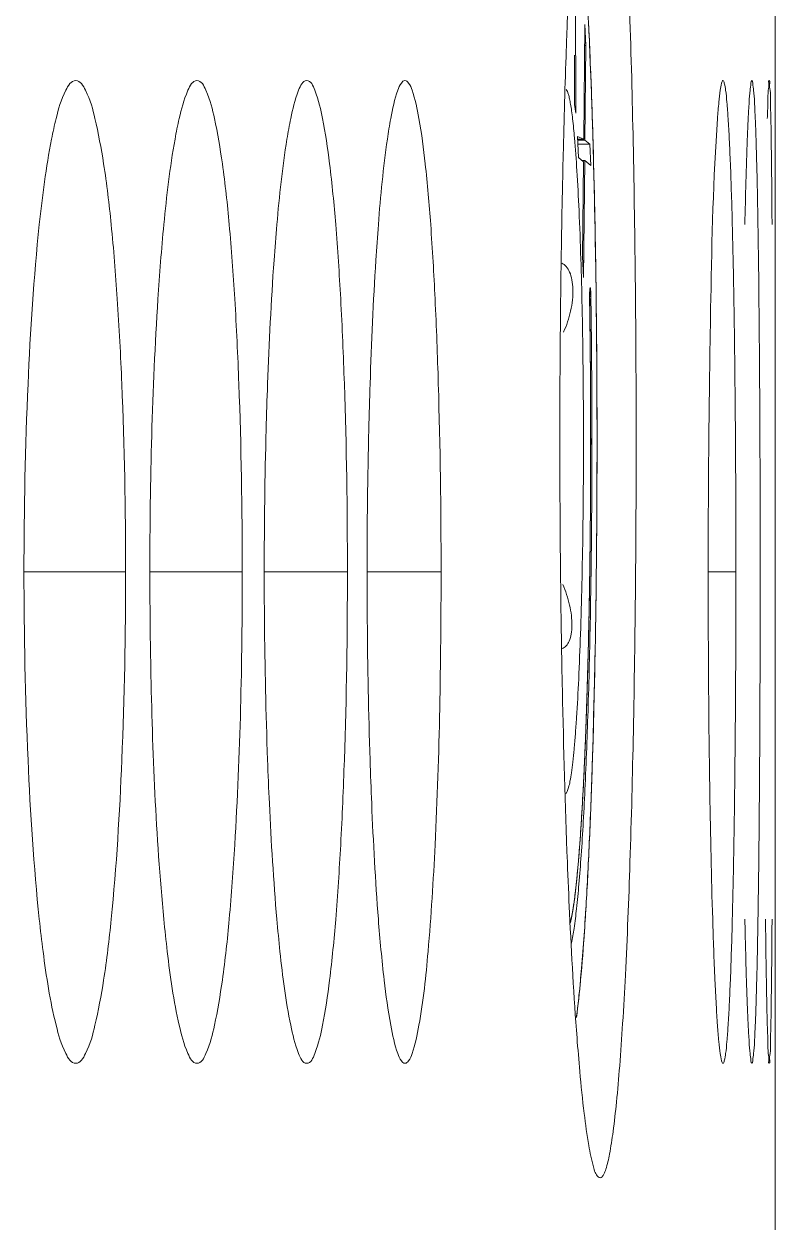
# Model space of a CAD drawing. Header units: millimetres. Extents: x 1177 to 4147, y 93 to 2194.
# Drawn here: x 2919.23 to 2923.81, y 1355.13 to 1362.44 of the extents above; entities that cross this region are included whole.
import ezdxf

# ---------------------------------------------------------------- set-up
doc = ezdxf.new("R2010")
doc.units = ezdxf.units.MM
doc.header["$LTSCALE"] = 0.1
doc.layers.get('0').update_dxf_attribs({"lineweight": 13})
doc.layers.add('标注', color=251, linetype='Continuous', lineweight=9)

msp = doc.modelspace()

# ---------------------------------------------------------------- linework, layer by layer
msp.add_line((2923.8102, 1348.8948), (2923.8102, 1914.8948))
at = {"layer": '标注'}
for p, q in [((2922.5954, 1361.8977), (2922.5921, 1363.0807)), ((2923.8102, 1362.0968), (2923.8102, 1362.592)), ((2922.6504, 1362.4397), (2922.6436, 1361.7388)), ((2922.6436, 1361.7388), (2922.6504, 1362.4397)), ((2922.6504, 1362.4397), (2922.6557, 1362.3104)), ((2922.6557, 1362.3104), (2922.6504, 1362.4397)), ((2922.6753, 1362.3856), (2922.6749, 1362.394)), ((2922.6557, 1362.3104), (2922.6491, 1362.3104)), ((2922.6557, 1362.3104), (2922.65, 1361.7324)), ((2922.65, 1361.7324), (2922.6557, 1362.3104)), ((2922.5866, 1362.2518), (2922.5873, 1361.9505)), ((2922.5873, 1361.9505), (2922.5866, 1362.2518)), ((2922.5954, 1361.8977), (2922.5873, 1361.9505)), ((2922.5873, 1361.9505), (2922.5954, 1361.8977)), ((2922.6436, 1361.7388), (2922.6059, 1361.7557)), ((2922.6059, 1361.7557), (2922.6436, 1361.7388)), ((2922.6059, 1361.7557), (2922.6112, 1361.6265)), ((2922.6112, 1361.6265), (2922.6059, 1361.7557)), ((2922.6436, 1361.7388), (2922.6059, 1361.7388)), ((2922.65, 1361.7324), (2922.6059, 1361.7324)), ((2922.6804, 1361.7074), (2922.65, 1361.7324)), ((2922.65, 1361.7324), (2922.6804, 1361.7074)), ((2922.6804, 1361.7074), (2922.6078, 1361.7074)), ((2922.6804, 1361.7074), (2922.6857, 1361.5782)), ((2922.6857, 1361.5782), (2922.6804, 1361.7074)), ((2922.6415, 1361.6014), (2922.6112, 1361.6265)), ((2922.6112, 1361.6265), (2922.6415, 1361.6014)), ((2922.6489, 1361.6096), (2922.6316, 1361.6096)), ((2922.6415, 1361.6014), (2922.6359, 1361.0234)), ((2922.6359, 1361.0234), (2922.6415, 1361.6014)), ((2922.6489, 1361.6096), (2922.6412, 1360.8942)), ((2922.6412, 1360.8942), (2922.6489, 1361.6096)), ((2922.6857, 1361.5782), (2922.6489, 1361.6096)), ((2922.6489, 1361.6096), (2922.6857, 1361.5782)), ((2922.6359, 1361.0234), (2922.6412, 1360.8942)), ((2922.6412, 1360.8942), (2922.6359, 1361.0234)), ((2922.6794, 1360.7283), (2922.6781, 1360.8062)), ((2922.6867, 1360.7783), (2922.6793, 1360.7783)), ((2922.6844, 1360.2424), (2922.6843, 1360.2578)), ((2922.6853, 1359.7507), (2922.6853, 1359.7576)), ((2922.682, 1359.2599), (2922.682, 1359.2671)), ((2919.2282, 1359.0968), (2919.8482, 1359.0968)), ((2919.9962, 1359.0968), (2920.56, 1359.0968)), ((2920.6939, 1359.0968), (2921.2015, 1359.0968)), ((2921.3214, 1359.0968), (2921.7727, 1359.0968)), ((2923.4023, 1359.0968), (2923.5716, 1359.0968)), ((2922.6737, 1358.747), (2922.6747, 1358.7959)), ((2922.6629, 1358.3359), (2922.6634, 1358.3506)), ((2922.6479, 1357.9361), (2922.6483, 1357.9454)), ((2922.6087, 1357.3045), (2922.6092, 1357.3108)), ((2922.5854, 1357.0894), (2922.5862, 1357.0955)), ((2922.6586, 1357.0829), (2922.6598, 1357.1032)), ((2922.5606, 1356.9521), (2922.5615, 1356.9556))]:
    msp.add_line(p, q, dxfattribs=at)
for centre, radius, start, end in [((2993.3689, 1359.9637), 70.871, 178.823666, 179.096127), ((2996.8741, 1359.9075), 74.3767, 179.095399, 179.350259), ((2997.9076, 1359.8928), 75.4102, 179.348014, 179.998463), ((2850.3124, 1359.8947), 72.4118, 359.828573, 0.292022), ((2850.2181, 1359.8947), 72.5063, 359.828561, 0.295651), ((2996.7756, 1359.8952), 74.2783, 180.000316, 180.170815), ((2852.5733, 1359.8839), 70.1509, 359.35778, 359.831865)]:
    msp.add_arc(centre, radius, start, end, dxfattribs=at)
for points, knots in [([(2922.7313, 1364.3871), (2922.7344, 1364.3901), (2922.7433, 1364.3953), (2922.7581, 1364.3854), (2922.7684, 1364.3663), (2922.786, 1364.3201), (2922.8042, 1364.2332), (2922.8252, 1364.0963), (2922.845, 1363.9167), (2922.8642, 1363.6965), (2922.882, 1363.4378), (2922.905, 1363.0231), (2922.9283, 1362.4291), (2922.9553, 1361.3427), (2922.963, 1360.4859), (2922.963, 1359.8948)], [0, 0, 0, 0, 0.002879, 0.005786, 0.01043, 0.017331, 0.038367, 0.069038, 0.109023, 0.157935, 0.215323, 0.280651, 0.432882, 0.608762, 1, 1, 1, 1]), ([(2922.5366, 1362.2843), (2922.5381, 1362.3268), (2922.5441, 1362.491), (2922.551, 1362.6552), (2922.5566, 1362.7767)], [0, 0, 0, 0, 0.259244, 1, 1, 1, 1]), ([(2922.6749, 1362.394), (2922.6733, 1362.4285), (2922.6671, 1362.559), (2922.6599, 1362.6895), (2922.6539, 1362.7854)], [0, 0, 0, 0, 0.26443, 1, 1, 1, 1]), ([(2922.6728, 1362.4448), (2922.6759, 1362.3784), (2922.6887, 1362.0912), (2922.6979, 1361.804), (2922.7036, 1361.5831)], [0, 0, 0, 0, 0.231337, 1, 1, 1, 1]), ([(2922.7233, 1360.2638), (2922.7213, 1360.6419), (2922.7122, 1361.3494), (2922.6904, 1362.0566), (2922.6753, 1362.3856)], [0, 0, 0, 0, 0.534517, 1, 1, 1, 1]), ([(2922.5129, 1361.4186), (2922.5144, 1361.4935), (2922.5208, 1361.7821), (2922.5291, 1362.0706), (2922.5366, 1362.2843)], [0, 0, 0, 0, 0.25941, 1, 1, 1, 1]), ([(2919.5438, 1362.0968), (2919.5155, 1362.0968), (2919.4588, 1362.0001), (2919.4393, 1361.9239), (2919.4244, 1361.865)], [0, 0, 0, 0, 0.318007, 1, 1, 1, 1]), ([(2919.8482, 1359.0968), (2919.8482, 1359.4794), (2919.8377, 1360.0356), (2919.8013, 1360.7422), (2919.7652, 1361.1918), (2919.7232, 1361.5568), (2919.6701, 1361.8386), (2919.6279, 1362.0004), (2919.572, 1362.0968), (2919.5438, 1362.0968)], [0, 0, 0, 0, 0.376972, 0.547726, 0.697526, 0.820263, 0.912583, 0.972235, 1, 1, 1, 1]), ([(2920.2837, 1362.0968), (2920.2567, 1362.0968), (2920.2063, 1361.9968), (2920.1886, 1361.9236), (2920.1751, 1361.865)], [0, 0, 0, 0, 0.310043, 1, 1, 1, 1]), ([(2920.56, 1359.0968), (2920.56, 1359.4794), (2920.5505, 1360.0355), (2920.5175, 1360.7421), (2920.4848, 1361.1919), (2920.4467, 1361.556), (2920.3987, 1361.8392), (2920.3602, 1361.9972), (2920.3106, 1362.0968), (2920.2837, 1362.0968)], [0, 0, 0, 0, 0.377854, 0.54897, 0.699037, 0.8219, 0.914152, 0.973419, 1, 1, 1, 1]), ([(2920.9533, 1362.0968), (2920.9275, 1362.0968), (2920.884, 1361.9933), (2920.8676, 1361.9234), (2920.8554, 1361.865)], [0, 0, 0, 0, 0.302109, 1, 1, 1, 1]), ([(2921.2015, 1359.0968), (2921.2015, 1359.4794), (2921.193, 1360.0355), (2921.1634, 1360.7419), (2921.1341, 1361.1919), (2921.0997, 1361.5553), (2921.0572, 1361.8399), (2921.0219, 1361.9939), (2920.9791, 1362.0968), (2920.9533, 1362.0968)], [0, 0, 0, 0, 0.378677, 0.550133, 0.700451, 0.823436, 0.915631, 0.974548, 1, 1, 1, 1]), ([(2921.5526, 1362.0968), (2921.5437, 1362.0968), (2921.5228, 1362.0757), (2921.4929, 1361.9991), (2921.4763, 1361.9232), (2921.4655, 1361.865)], [0, 0, 0, 0, 0.105409, 0.300624, 1, 1, 1, 1]), ([(2921.7727, 1359.0968), (2921.7727, 1359.4794), (2921.7652, 1360.0351), (2921.7388, 1360.7423), (2921.7134, 1361.1905), (2921.6816, 1361.5586), (2921.6471, 1361.8312), (2921.6116, 1361.999), (2921.5824, 1362.0757), (2921.5615, 1362.0968), (2921.5526, 1362.0968)], [0, 0, 0, 0, 0.37915, 0.550789, 0.701227, 0.824236, 0.916314, 0.974872, 0.991193, 1, 1, 1, 1]), ([(2923.4926, 1362.0968), (2923.4868, 1362.0968), (2923.482, 1362.0679), (2923.4736, 1362.0312), (2923.4665, 1361.9544), (2923.4617, 1361.8983), (2923.4593, 1361.865)], [0, 0, 0, 0, 0.073071, 0.264912, 0.575251, 1, 1, 1, 1]), ([(2923.5716, 1359.0968), (2923.5716, 1359.2918), (2923.5707, 1359.6743), (2923.5666, 1360.2299), (2923.56, 1360.7421), (2923.551, 1361.1902), (2923.5412, 1361.5157), (2923.5318, 1361.731), (2923.525, 1361.857), (2923.5176, 1361.9545), (2923.511, 1362.0312), (2923.503, 1362.0678), (2923.4983, 1362.0968), (2923.4926, 1362.0968)], [0, 0, 0, 0, 0.194707, 0.381992, 0.554822, 0.70617, 0.829681, 0.879812, 0.921699, 0.954973, 0.979277, 0.994293, 1, 1, 1, 1]), ([(2923.669, 1362.0968), (2923.6637, 1362.0968), (2923.6638, 1362.0664), (2923.6551, 1362.0318), (2923.652, 1361.954), (2923.6482, 1361.8983), (2923.6465, 1361.865)], [0, 0, 0, 0, 0.068751, 0.260424, 0.572346, 1, 1, 1, 1]), ([(2923.7061, 1361.2174), (2923.7041, 1361.3412), (2923.7009, 1361.5153), (2923.6947, 1361.7307), (2923.6905, 1361.8569), (2923.685, 1361.954), (2923.6824, 1362.0317), (2923.674, 1362.0663), (2923.6744, 1362.0968), (2923.669, 1362.0968)], [0, 0, 0, 0, 0.421292, 0.592245, 0.735033, 0.848385, 0.931046, 0.98182, 1, 1, 1, 1]), ([(2923.7749, 1362.0968), (2923.7698, 1362.0968), (2923.7755, 1362.0653), (2923.7657, 1362.0322), (2923.7671, 1361.9537), (2923.7641, 1361.8983), (2923.7632, 1361.865)], [0, 0, 0, 0, 0.06594, 0.257533, 0.570482, 1, 1, 1, 1]), ([(2923.792, 1361.2174), (2923.7912, 1361.3411), (2923.7899, 1361.5153), (2923.7869, 1361.7306), (2923.7856, 1361.857), (2923.7816, 1361.9537), (2923.7836, 1362.0322), (2923.774, 1362.0652), (2923.78, 1362.0968), (2923.7749, 1362.0968)], [0, 0, 0, 0, 0.421877, 0.593041, 0.735975, 0.849398, 0.932031, 0.98261, 1, 1, 1, 1]), ([(2922.5369, 1362.0412), (2922.5397, 1362.038), (2922.5447, 1362.028), (2922.5509, 1362.0092), (2922.5572, 1361.9829), (2922.5634, 1361.9494), (2922.5696, 1361.9086), (2922.5782, 1361.8403), (2922.5835, 1361.7854), (2922.5869, 1361.7465)], [0, 0, 0, 0, 0.04311, 0.109029, 0.19872, 0.312357, 0.449722, 0.610443, 1, 1, 1, 1]), ([(2919.4244, 1361.865), (2919.4139, 1361.8234), (2919.3676, 1361.6096), (2919.3402, 1361.3922), (2919.3217, 1361.2174)], [0, 0, 0, 0, 0.196376, 1, 1, 1, 1]), ([(2920.1751, 1361.865), (2920.1655, 1361.8234), (2920.1232, 1361.6092), (2920.0984, 1361.392), (2920.0815, 1361.2174)], [0, 0, 0, 0, 0.196008, 1, 1, 1, 1]), ([(2920.8554, 1361.865), (2920.8468, 1361.8233), (2920.8086, 1361.6088), (2920.7862, 1361.3919), (2920.771, 1361.2174)], [0, 0, 0, 0, 0.195671, 1, 1, 1, 1]), ([(2921.4655, 1361.865), (2921.4578, 1361.8233), (2921.4237, 1361.6085), (2921.4038, 1361.3918), (2921.3902, 1361.2174)], [0, 0, 0, 0, 0.195367, 1, 1, 1, 1]), ([(2923.4593, 1361.865), (2923.4331, 1361.4985), (2923.4126, 1360.5752), (2923.4023, 1359.6524), (2923.4023, 1359.0968)], [0, 0, 0, 0, 0.398077, 1, 1, 1, 1]), ([(2923.6465, 1361.865), (2923.6445, 1361.8231), (2923.6354, 1361.6073), (2923.63, 1361.3914), (2923.6263, 1361.2174)], [0, 0, 0, 0, 0.194256, 1, 1, 1, 1]), ([(2922.5869, 1361.7465), (2922.5927, 1361.6799), (2922.6032, 1361.5322), (2922.6208, 1361.188), (2922.6323, 1360.8001), (2922.6392, 1360.3788), (2922.6418, 1360.0382), (2922.6415, 1359.6939), (2922.6385, 1359.3548), (2922.6327, 1359.0298), (2922.6243, 1358.7274), (2922.6136, 1358.4554), (2922.6026, 1358.2512), (2922.5925, 1358.1083), (2922.5849, 1358.0182), (2922.577, 1357.9403), (2922.5689, 1357.8752), (2922.5606, 1357.8232), (2922.5523, 1357.7847), (2922.5448, 1357.761), (2922.5381, 1357.7493), (2922.5345, 1357.746), (2922.5327, 1357.7453)], [0, 0, 0, 0, 0.050015, 0.110727, 0.257731, 0.340208, 0.425853, 0.512437, 0.597706, 0.679439, 0.755512, 0.823948, 0.882972, 0.908467, 0.931064, 0.950616, 0.967007, 0.980143, 0.989967, 0.996489, 0.998573, 1, 1, 1, 1]), ([(2922.7036, 1361.5831), (2922.7064, 1361.4784), (2922.7164, 1361.0404), (2922.7217, 1360.6023), (2922.7234, 1360.2689)], [0, 0, 0, 0, 0.239011, 1, 1, 1, 1]), ([(2919.3217, 1361.2174), (2919.2875, 1360.8939), (2919.2433, 1360.187), (2919.2282, 1359.4793), (2919.2282, 1359.0968)], [0, 0, 0, 0, 0.45963, 1, 1, 1, 1]), ([(2920.0815, 1361.2174), (2920.0669, 1361.0662), (2920.0135, 1360.3605), (2919.9962, 1359.6524), (2919.9962, 1359.0968)], [0, 0, 0, 0, 0.214773, 1, 1, 1, 1]), ([(2920.771, 1361.2174), (2920.7647, 1361.1449), (2920.7395, 1360.8208), (2920.7236, 1360.4961), (2920.7144, 1360.2441)], [0, 0, 0, 0, 0.224097, 1, 1, 1, 1]), ([(2921.3902, 1361.2174), (2921.3846, 1361.1449), (2921.3621, 1360.8207), (2921.3479, 1360.496), (2921.3397, 1360.2441)], [0, 0, 0, 0, 0.224036, 1, 1, 1, 1]), ([(2923.7164, 1360.2441), (2923.7158, 1360.3328), (2923.7134, 1360.6573), (2923.71, 1360.9817), (2923.7061, 1361.2174)], [0, 0, 0, 0, 0.273485, 1, 1, 1, 1]), ([(2922.5087, 1360.9816), (2922.519, 1360.9771), (2922.5391, 1360.9615), (2922.56, 1360.9255), (2922.5733, 1360.8777), (2922.5786, 1360.8201), (2922.5756, 1360.7559), (2922.5608, 1360.667), (2922.539, 1360.6016), (2922.5196, 1360.5607)], [0, 0, 0, 0, 0.074584, 0.163573, 0.27268, 0.401853, 0.54645, 0.699252, 1, 1, 1, 1]), ([(2922.5682, 1356.8309), (2922.5747, 1356.8605), (2922.5862, 1356.9303), (2922.601, 1357.0502), (2922.6152, 1357.1992), (2922.6286, 1357.3758), (2922.6411, 1357.5782), (2922.6571, 1357.8934), (2922.6731, 1358.3344), (2922.6861, 1358.907), (2922.6932, 1359.52), (2922.6938, 1360.1484), (2922.6898, 1360.5695), (2922.6867, 1360.7783)], [0, 0, 0, 0, 0.023034, 0.053679, 0.091661, 0.136617, 0.188095, 0.245578, 0.376167, 0.523076, 0.680323, 0.841482, 1, 1, 1, 1]), ([(2922.6792, 1360.7363), (2922.6791, 1360.7477), (2922.679, 1360.7647), (2922.6794, 1360.7868), (2922.6798, 1360.8015), (2922.6804, 1360.8138), (2922.681, 1360.8224), (2922.6816, 1360.8275), (2922.682, 1360.83), (2922.6823, 1360.8314), (2922.6827, 1360.8323), (2922.683, 1360.8323)], [0, 0, 0, 0, 0.357222, 0.52946, 0.685028, 0.815832, 0.914723, 0.950603, 0.97676, 0.992992, 1, 1, 1, 1]), ([(2922.683, 1360.8323), (2922.6833, 1360.8323), (2922.6838, 1360.8305), (2922.6843, 1360.828), (2922.6848, 1360.8231), (2922.6853, 1360.8168), (2922.6858, 1360.8089), (2922.6863, 1360.7959), (2922.6866, 1360.7856), (2922.6867, 1360.7783)], [0, 0, 0, 0, 0.021155, 0.075416, 0.162781, 0.281524, 0.428673, 0.60079, 1, 1, 1, 1]), ([(2922.5606, 1356.952), (2922.5671, 1356.9771), (2922.5786, 1357.0381), (2922.5931, 1357.1449), (2922.6071, 1357.2811), (2922.6204, 1357.4454), (2922.6329, 1357.6361), (2922.6488, 1357.9366), (2922.6649, 1358.3606), (2922.6781, 1358.9142), (2922.6853, 1359.5098), (2922.6861, 1360.1219), (2922.6823, 1360.5326), (2922.6792, 1360.7363)], [0, 0, 0, 0, 0.020524, 0.049038, 0.0853, 0.128951, 0.179532, 0.236515, 0.367194, 0.515425, 0.674881, 0.838733, 1, 1, 1, 1]), ([(2922.6843, 1360.2578), (2922.6843, 1360.2669), (2922.6842, 1360.2805), (2922.6841, 1360.2964), (2922.684, 1360.3055), (2922.6839, 1360.3123), (2922.6839, 1360.3191), (2922.6839, 1360.3242), (2922.6838, 1360.3276), (2922.6838, 1360.329), (2922.6838, 1360.3301), (2922.6838, 1360.3314), (2922.6838, 1360.3337), (2922.6838, 1360.3369), (2922.6837, 1360.3421), (2922.6837, 1360.3485), (2922.6836, 1360.3589), (2922.6835, 1360.3718), (2922.6834, 1360.3847), (2922.6833, 1360.3951), (2922.6832, 1360.4015), (2922.6832, 1360.4067), (2922.6832, 1360.4099), (2922.6831, 1360.4122), (2922.6831, 1360.4135), (2922.6831, 1360.4145), (2922.6831, 1360.416), (2922.6831, 1360.4193), (2922.683, 1360.4244), (2922.683, 1360.4312), (2922.6829, 1360.4379), (2922.6828, 1360.4469), (2922.6827, 1360.4559), (2922.6826, 1360.4649), (2922.6826, 1360.4706), (2922.6825, 1360.4751), (2922.6825, 1360.4784), (2922.6825, 1360.4813), (2922.6825, 1360.4832), (2922.6824, 1360.4844), (2922.6824, 1360.4852), (2922.6824, 1360.4862), (2922.6824, 1360.4874), (2922.6824, 1360.4897), (2922.6823, 1360.4929), (2922.6823, 1360.4967), (2922.6822, 1360.5018), (2922.6822, 1360.5082), (2922.6821, 1360.5185), (2922.6819, 1360.5313), (2922.6817, 1360.5466), (2922.6816, 1360.562), (2922.6814, 1360.5773), (2922.6812, 1360.5925), (2922.681, 1360.6078), (2922.6808, 1360.623), (2922.6807, 1360.6357), (2922.6805, 1360.6459), (2922.6804, 1360.656), (2922.6801, 1360.6734), (2922.6798, 1360.6983), (2922.6795, 1360.7183), (2922.6794, 1360.7283)], [0, 0, 0, 0, 0.0625, 0.09375, 0.109375, 0.125, 0.140625, 0.15625, 0.160156, 0.164062, 0.166016, 0.167969, 0.171875, 0.179688, 0.1875, 0.203125, 0.21875, 0.25, 0.28125, 0.296875, 0.3125, 0.320312, 0.328125, 0.332031, 0.333984, 0.335938, 0.339844, 0.34375, 0.359375, 0.375, 0.390625, 0.40625, 0.4375, 0.453125, 0.46875, 0.476562, 0.484375, 0.492188, 0.496094, 0.498047, 0.5, 0.501953, 0.503906, 0.507812, 0.515625, 0.523438, 0.53125, 0.546875, 0.5625, 0.59375, 0.625, 0.65625, 0.6875, 0.71875, 0.75, 0.78125, 0.8125, 0.828125, 0.84375, 0.875, 0.9375, 1, 1, 1, 1]), ([(2920.7144, 1360.2441), (2920.711, 1360.1517), (2920.699, 1359.7694), (2920.6939, 1359.3869), (2920.6939, 1359.0968)], [0, 0, 0, 0, 0.241638, 1, 1, 1, 1]), ([(2921.3397, 1360.2441), (2921.3366, 1360.1517), (2921.3259, 1359.7694), (2921.3214, 1359.3869), (2921.3214, 1359.0968)], [0, 0, 0, 0, 0.241623, 1, 1, 1, 1]), ([(2922.6853, 1359.7576), (2922.6853, 1359.7668), (2922.6853, 1359.7805), (2922.6854, 1359.7966), (2922.6854, 1359.8057), (2922.6854, 1359.8126), (2922.6854, 1359.8194), (2922.6854, 1359.8246), (2922.6854, 1359.828), (2922.6854, 1359.8295), (2922.6854, 1359.8306), (2922.6854, 1359.8319), (2922.6854, 1359.8342), (2922.6854, 1359.8374), (2922.6854, 1359.8427), (2922.6854, 1359.8492), (2922.6854, 1359.8597), (2922.6854, 1359.8728), (2922.6854, 1359.8885), (2922.6855, 1359.9094), (2922.6854, 1359.9304), (2922.6854, 1359.9513), (2922.6854, 1359.9644), (2922.6854, 1359.9749), (2922.6854, 1359.9814), (2922.6854, 1359.9866), (2922.6854, 1359.9906), (2922.6854, 1359.9938), (2922.6854, 1359.9961), (2922.6854, 1359.9974), (2922.6854, 1359.9985), (2922.6854, 1359.9993), (2922.6854, 1360.0004), (2922.6854, 1360.0024), (2922.6854, 1360.0053), (2922.6853, 1360.0087), (2922.6853, 1360.0133), (2922.6853, 1360.019), (2922.6853, 1360.0282), (2922.6853, 1360.0373), (2922.6853, 1360.0465), (2922.6852, 1360.0533), (2922.6852, 1360.0602), (2922.6852, 1360.0654), (2922.6852, 1360.0688), (2922.6852, 1360.0702), (2922.6852, 1360.0713), (2922.6852, 1360.0726), (2922.6852, 1360.0749), (2922.6852, 1360.0782), (2922.6851, 1360.0834), (2922.6851, 1360.0899), (2922.6851, 1360.1004), (2922.685, 1360.1134), (2922.685, 1360.1291), (2922.6849, 1360.1408), (2922.6849, 1360.1487), (2922.6849, 1360.1526), (2922.6849, 1360.1565), (2922.6848, 1360.162), (2922.6848, 1360.1688), (2922.6847, 1360.1797), (2922.6847, 1360.1934), (2922.6846, 1360.2152), (2922.6845, 1360.2315), (2922.6844, 1360.2424)], [0, 0, 0, 0, 0.0625, 0.09375, 0.109375, 0.125, 0.140625, 0.15625, 0.160156, 0.164062, 0.166016, 0.167969, 0.171875, 0.179688, 0.1875, 0.203125, 0.21875, 0.25, 0.28125, 0.3125, 0.375, 0.40625, 0.4375, 0.453125, 0.46875, 0.476562, 0.484375, 0.492188, 0.496094, 0.498047, 0.5, 0.501953, 0.503906, 0.507812, 0.515625, 0.523438, 0.53125, 0.546875, 0.5625, 0.59375, 0.609375, 0.625, 0.640625, 0.65625, 0.660156, 0.664062, 0.666016, 0.667969, 0.671875, 0.679688, 0.6875, 0.703125, 0.71875, 0.75, 0.78125, 0.8125, 0.820312, 0.828125, 0.835938, 0.84375, 0.859375, 0.875, 0.90625, 0.9375, 1, 1, 1, 1]), ([(2923.7198, 1359.0968), (2923.7198, 1359.1948), (2923.7195, 1359.5772), (2923.7182, 1359.9596), (2923.7164, 1360.2441)], [0, 0, 0, 0, 0.256135, 1, 1, 1, 1]), ([(2922.963, 1359.8948), (2922.963, 1359.3037), (2922.9553, 1358.4469), (2922.9283, 1357.3605), (2922.905, 1356.7665), (2922.882, 1356.3518), (2922.8642, 1356.0931), (2922.845, 1355.8729), (2922.8252, 1355.6933), (2922.8042, 1355.5564), (2922.786, 1355.4695), (2922.7684, 1355.4233), (2922.7581, 1355.4042), (2922.7433, 1355.3943), (2922.7344, 1355.3995), (2922.7313, 1355.4026)], [0, 0, 0, 0, 0.391238, 0.567118, 0.719349, 0.784677, 0.842065, 0.890978, 0.930962, 0.961633, 0.982669, 0.98957, 0.994214, 0.997121, 1, 1, 1, 1]), ([(2922.682, 1359.2671), (2922.6821, 1359.2761), (2922.6823, 1359.2896), (2922.6824, 1359.3053), (2922.6825, 1359.3143), (2922.6826, 1359.321), (2922.6827, 1359.3278), (2922.6827, 1359.3328), (2922.6828, 1359.3362), (2922.6828, 1359.3376), (2922.6828, 1359.3387), (2922.6828, 1359.34), (2922.6828, 1359.3422), (2922.6828, 1359.3454), (2922.6829, 1359.3506), (2922.6829, 1359.3571), (2922.683, 1359.3674), (2922.6832, 1359.3803), (2922.6833, 1359.3957), (2922.6835, 1359.4164), (2922.6837, 1359.4423), (2922.6839, 1359.4734), (2922.6841, 1359.4992), (2922.6842, 1359.52), (2922.6843, 1359.5356), (2922.6844, 1359.5486), (2922.6845, 1359.559), (2922.6845, 1359.5668), (2922.6846, 1359.5746), (2922.6846, 1359.5805), (2922.6846, 1359.5844), (2922.6846, 1359.586), (2922.6846, 1359.5873), (2922.6847, 1359.5885), (2922.6847, 1359.5905), (2922.6847, 1359.5933), (2922.6847, 1359.5979), (2922.6847, 1359.6036), (2922.6848, 1359.6127), (2922.6848, 1359.6241), (2922.6849, 1359.6355), (2922.6849, 1359.6435), (2922.6849, 1359.6481), (2922.6849, 1359.6515), (2922.685, 1359.6549), (2922.685, 1359.6575), (2922.685, 1359.6592), (2922.685, 1359.6599), (2922.685, 1359.6605), (2922.685, 1359.6612), (2922.685, 1359.6624), (2922.685, 1359.6642), (2922.685, 1359.667), (2922.685, 1359.6705), (2922.685, 1359.6761), (2922.6851, 1359.6832), (2922.6851, 1359.6916), (2922.6851, 1359.7029), (2922.6852, 1359.7226), (2922.6852, 1359.7394), (2922.6853, 1359.7507)], [0, 0, 0, 0, 0.0625, 0.09375, 0.109375, 0.125, 0.140625, 0.15625, 0.160156, 0.164062, 0.166016, 0.167969, 0.171875, 0.179688, 0.1875, 0.203125, 0.21875, 0.25, 0.28125, 0.3125, 0.375, 0.4375, 0.5, 0.53125, 0.5625, 0.59375, 0.609375, 0.625, 0.640625, 0.65625, 0.660156, 0.664062, 0.666016, 0.667969, 0.671875, 0.679688, 0.6875, 0.703125, 0.71875, 0.75, 0.78125, 0.796875, 0.804688, 0.8125, 0.820312, 0.828125, 0.830078, 0.832031, 0.833008, 0.833984, 0.835938, 0.839844, 0.84375, 0.851562, 0.859375, 0.875, 0.890625, 0.90625, 0.9375, 1, 1, 1, 1]), ([(2922.5129, 1358.371), (2922.5107, 1358.477), (2922.5028, 1358.9112), (2922.4987, 1359.3455), (2922.4977, 1359.6738)], [0, 0, 0, 0, 0.244177, 1, 1, 1, 1]), ([(2922.724, 1359.6778), (2922.723, 1359.3261), (2922.7178, 1358.8098), (2922.7026, 1358.1412), (2922.6881, 1357.6871), (2922.6704, 1357.2784), (2922.6501, 1356.9231), (2922.6274, 1356.6281), (2922.6089, 1356.4524), (2922.5985, 1356.3758)], [0, 0, 0, 0, 0.319166, 0.468506, 0.606881, 0.731468, 0.839796, 0.9298, 1, 1, 1, 1]), ([(2922.6747, 1358.7959), (2922.6749, 1358.8045), (2922.6751, 1358.8173), (2922.6754, 1358.8323), (2922.6756, 1358.8409), (2922.6757, 1358.8473), (2922.6758, 1358.8537), (2922.6759, 1358.8586), (2922.676, 1358.8618), (2922.676, 1358.8631), (2922.676, 1358.8642), (2922.6761, 1358.8654), (2922.6761, 1358.8675), (2922.6761, 1358.8706), (2922.6762, 1358.8756), (2922.6763, 1358.8817), (2922.6765, 1358.8916), (2922.6767, 1358.904), (2922.677, 1358.9188), (2922.6773, 1358.9336), (2922.6775, 1358.9485), (2922.6778, 1358.9635), (2922.678, 1358.9784), (2922.6782, 1358.9909), (2922.6784, 1359.0009), (2922.6785, 1359.0071), (2922.6786, 1359.0121), (2922.6787, 1359.0158), (2922.6787, 1359.019), (2922.6787, 1359.0211), (2922.6788, 1359.0224), (2922.6788, 1359.0234), (2922.6788, 1359.0241), (2922.6788, 1359.0253), (2922.6788, 1359.0272), (2922.6789, 1359.0299), (2922.6789, 1359.0332), (2922.679, 1359.0376), (2922.6791, 1359.0431), (2922.6792, 1359.0519), (2922.6793, 1359.0607), (2922.6795, 1359.0695), (2922.6796, 1359.0761), (2922.6797, 1359.0827), (2922.6797, 1359.0877), (2922.6798, 1359.091), (2922.6798, 1359.0924), (2922.6798, 1359.0934), (2922.6798, 1359.0947), (2922.6799, 1359.0969), (2922.6799, 1359.1), (2922.68, 1359.1051), (2922.6801, 1359.1114), (2922.6802, 1359.1216), (2922.6804, 1359.1342), (2922.6806, 1359.1494), (2922.6807, 1359.1608), (2922.6808, 1359.1684), (2922.6809, 1359.1716), (2922.6809, 1359.1741), (2922.681, 1359.1767), (2922.681, 1359.1814), (2922.6811, 1359.1881), (2922.6812, 1359.1987), (2922.6814, 1359.212), (2922.6816, 1359.2333), (2922.6818, 1359.2493), (2922.682, 1359.2599)], [0, 0, 0, 0, 0.0625, 0.09375, 0.109375, 0.125, 0.140625, 0.15625, 0.160156, 0.164062, 0.166016, 0.167969, 0.171875, 0.179688, 0.1875, 0.203125, 0.21875, 0.25, 0.28125, 0.3125, 0.34375, 0.375, 0.40625, 0.4375, 0.453125, 0.46875, 0.476562, 0.484375, 0.492188, 0.496094, 0.498047, 0.5, 0.501953, 0.503906, 0.507812, 0.515625, 0.523438, 0.53125, 0.546875, 0.5625, 0.59375, 0.609375, 0.625, 0.640625, 0.65625, 0.660156, 0.664062, 0.666016, 0.667969, 0.671875, 0.679688, 0.6875, 0.703125, 0.71875, 0.75, 0.78125, 0.8125, 0.820312, 0.828125, 0.832031, 0.835938, 0.84375, 0.859375, 0.875, 0.90625, 0.9375, 1, 1, 1, 1]), ([(2919.2282, 1359.0968), (2919.2282, 1358.7143), (2919.2433, 1358.0066), (2919.2875, 1357.2997), (2919.3217, 1356.9762)], [0, 0, 0, 0, 0.54037, 1, 1, 1, 1]), ([(2919.7603, 1356.9762), (2919.7929, 1357.2998), (2919.8344, 1358.0067), (2919.8482, 1358.7144), (2919.8482, 1359.0968)], [0, 0, 0, 0, 0.45957, 1, 1, 1, 1]), ([(2919.9962, 1359.0968), (2919.9962, 1358.9019), (2920.0039, 1358.1944), (2920.0323, 1357.4865), (2920.0815, 1356.9762)], [0, 0, 0, 0, 0.275462, 1, 1, 1, 1]), ([(2920.4803, 1356.9762), (2920.4941, 1357.1275), (2920.5444, 1357.8333), (2920.56, 1358.5412), (2920.56, 1359.0968)], [0, 0, 0, 0, 0.214725, 1, 1, 1, 1]), ([(2920.6939, 1359.0968), (2920.6939, 1358.9989), (2920.6957, 1358.6164), (2920.704, 1358.2339), (2920.7144, 1357.9495)], [0, 0, 0, 0, 0.256091, 1, 1, 1, 1]), ([(2920.9533, 1356.0968), (2920.9791, 1356.0968), (2921.0219, 1356.1997), (2921.0572, 1356.3537), (2921.0997, 1356.6383), (2921.1341, 1357.0017), (2921.1634, 1357.4517), (2921.193, 1358.1581), (2921.2015, 1358.7142), (2921.2015, 1359.0968)], [0, 0, 0, 0, 0.025452, 0.084369, 0.176564, 0.299549, 0.449867, 0.621323, 1, 1, 1, 1]), ([(2921.3214, 1359.0968), (2921.3214, 1358.9989), (2921.3229, 1358.6164), (2921.3304, 1358.2339), (2921.3397, 1357.9495)], [0, 0, 0, 0, 0.2561, 1, 1, 1, 1]), ([(2921.638, 1356.3286), (2921.6645, 1356.4774), (2921.7032, 1356.8448), (2921.7596, 1357.7674), (2921.7727, 1358.5411), (2921.7727, 1359.0968)], [0, 0, 0, 0, 0.163574, 0.39891, 1, 1, 1, 1]), ([(2922.6598, 1357.1032), (2922.668, 1357.2445), (2922.6825, 1357.5463), (2922.7058, 1358.2111), (2922.7157, 1358.7347), (2922.7198, 1359.0976)], [0, 0, 0, 0, 0.212733, 0.454313, 1, 1, 1, 1]), ([(2923.4023, 1359.0968), (2923.4023, 1358.9019), (2923.4048, 1358.195), (2923.4141, 1357.488), (2923.4299, 1356.9762)], [0, 0, 0, 0, 0.275693, 1, 1, 1, 1]), ([(2923.4926, 1356.0968), (2923.4983, 1356.0968), (2923.503, 1356.1258), (2923.511, 1356.1624), (2923.5176, 1356.2391), (2923.525, 1356.3366), (2923.5318, 1356.4626), (2923.5412, 1356.6779), (2923.551, 1357.0034), (2923.56, 1357.4515), (2923.5666, 1357.9637), (2923.5707, 1358.5193), (2923.5716, 1358.9018), (2923.5716, 1359.0968)], [0, 0, 0, 0, 0.005707, 0.020723, 0.045027, 0.078301, 0.120188, 0.170319, 0.29383, 0.445178, 0.618008, 0.805293, 1, 1, 1, 1]), ([(2923.7164, 1357.9495), (2923.7169, 1358.0419), (2923.719, 1358.4243), (2923.7198, 1358.8068), (2923.7198, 1359.0968)], [0, 0, 0, 0, 0.241564, 1, 1, 1, 1]), ([(2922.515, 1359.02), (2922.5239, 1359), (2922.5398, 1358.9587), (2922.5576, 1358.8952), (2922.5687, 1358.8319), (2922.5725, 1358.7723), (2922.5686, 1358.7197), (2922.5573, 1358.6768), (2922.5386, 1358.6449), (2922.5202, 1358.6321), (2922.5109, 1358.6288)], [0, 0, 0, 0, 0.156301, 0.315387, 0.470606, 0.614766, 0.741168, 0.84585, 0.929658, 1, 1, 1, 1]), ([(2922.6634, 1358.3506), (2922.6636, 1358.3585), (2922.6641, 1358.3743), (2922.6647, 1358.3942), (2922.6651, 1358.4099), (2922.6656, 1358.4259), (2922.6662, 1358.446), (2922.6667, 1358.4661), (2922.6672, 1358.4821), (2922.6676, 1358.4984), (2922.6681, 1358.5147), (2922.6685, 1358.531), (2922.6688, 1358.5431), (2922.6691, 1358.5555), (2922.6696, 1358.5719), (2922.67, 1358.5884), (2922.6704, 1358.6048), (2922.6708, 1358.6214), (2922.6712, 1358.6381), (2922.6716, 1358.6548), (2922.6718, 1358.6641), (2922.672, 1358.6704), (2922.672, 1358.673), (2922.6721, 1358.675), (2922.6721, 1358.6772), (2922.6722, 1358.6812), (2922.6723, 1358.6867), (2922.6725, 1358.6957), (2922.6728, 1358.7068), (2922.6732, 1358.7247), (2922.6735, 1358.7381), (2922.6737, 1358.747)], [0, 0, 0, 0, 0.0625, 0.125, 0.15625, 0.1875, 0.25, 0.3125, 0.34375, 0.375, 0.4375, 0.46875, 0.5, 0.53125, 0.5625, 0.625, 0.65625, 0.6875, 0.75, 0.78125, 0.8125, 0.820312, 0.828125, 0.832031, 0.835938, 0.84375, 0.859375, 0.875, 0.90625, 0.9375, 1, 1, 1, 1]), ([(2922.5566, 1357.0128), (2922.5518, 1357.1169), (2922.5326, 1357.5695), (2922.52, 1358.0223), (2922.5129, 1358.371)], [0, 0, 0, 0, 0.229996, 1, 1, 1, 1]), ([(2922.6483, 1357.9454), (2922.6486, 1357.9524), (2922.649, 1357.963), (2922.6496, 1357.9753), (2922.6499, 1357.9823), (2922.6501, 1357.9876), (2922.6503, 1357.9929), (2922.6505, 1357.9968), (2922.6506, 1357.9995), (2922.6507, 1358.0006), (2922.6507, 1358.0014), (2922.6507, 1358.0024), (2922.6508, 1358.0042), (2922.6509, 1358.0068), (2922.6511, 1358.0109), (2922.6513, 1358.016), (2922.6516, 1358.0243), (2922.6522, 1358.0386), (2922.6528, 1358.053), (2922.6533, 1358.0653), (2922.6536, 1358.0737), (2922.654, 1358.0842), (2922.6545, 1358.0968), (2922.6549, 1358.1072), (2922.6552, 1358.1156), (2922.6555, 1358.1219), (2922.6557, 1358.1272), (2922.6558, 1358.1309), (2922.6559, 1358.1329), (2922.656, 1358.1346), (2922.656, 1358.1359), (2922.6561, 1358.1378), (2922.6562, 1358.1411), (2922.6564, 1358.1458), (2922.6566, 1358.1514), (2922.6569, 1358.1588), (2922.6571, 1358.1663), (2922.6574, 1358.1738), (2922.6576, 1358.1794), (2922.6578, 1358.185), (2922.658, 1358.1893), (2922.6581, 1358.1921), (2922.6581, 1358.1932), (2922.6581, 1358.1941), (2922.6582, 1358.1952), (2922.6583, 1358.1971), (2922.6583, 1358.1998), (2922.6585, 1358.2042), (2922.6587, 1358.2096), (2922.659, 1358.2184), (2922.6595, 1358.2336), (2922.66, 1358.2488), (2922.6604, 1358.2608), (2922.6606, 1358.2652), (2922.6607, 1358.2697), (2922.6609, 1358.2753), (2922.6614, 1358.2888), (2922.662, 1358.309), (2922.6626, 1358.327), (2922.6629, 1358.3359)], [0, 0, 0, 0, 0.0625, 0.09375, 0.109375, 0.125, 0.140625, 0.15625, 0.160156, 0.164062, 0.166016, 0.167969, 0.171875, 0.179688, 0.1875, 0.203125, 0.21875, 0.25, 0.3125, 0.328125, 0.34375, 0.375, 0.40625, 0.4375, 0.453125, 0.46875, 0.484375, 0.492188, 0.496094, 0.5, 0.503906, 0.507812, 0.515625, 0.53125, 0.546875, 0.5625, 0.59375, 0.609375, 0.625, 0.640625, 0.65625, 0.660156, 0.664062, 0.666016, 0.667969, 0.671875, 0.679688, 0.6875, 0.703125, 0.71875, 0.75, 0.8125, 0.828125, 0.835938, 0.84375, 0.859375, 0.875, 0.9375, 1, 1, 1, 1]), ([(2920.7144, 1357.9495), (2920.7176, 1357.8608), (2920.7311, 1357.5361), (2920.7505, 1357.2115), (2920.771, 1356.9762)], [0, 0, 0, 0, 0.273252, 1, 1, 1, 1]), ([(2921.3397, 1357.9495), (2921.3425, 1357.8608), (2921.3546, 1357.5361), (2921.3719, 1357.2116), (2921.3902, 1356.9762)], [0, 0, 0, 0, 0.273301, 1, 1, 1, 1]), ([(2922.6299, 1357.5928), (2922.6302, 1357.5987), (2922.6308, 1357.6077), (2922.6314, 1357.6181), (2922.6317, 1357.6241), (2922.632, 1357.6285), (2922.6323, 1357.633), (2922.6325, 1357.6364), (2922.6326, 1357.6386), (2922.6327, 1357.6395), (2922.6327, 1357.6403), (2922.6328, 1357.6411), (2922.6329, 1357.6427), (2922.633, 1357.6448), (2922.6332, 1357.6484), (2922.6334, 1357.6527), (2922.6338, 1357.6598), (2922.6345, 1357.672), (2922.6352, 1357.6844), (2922.6358, 1357.6948), (2922.6362, 1357.702), (2922.6369, 1357.7147), (2922.6377, 1357.7292), (2922.6384, 1357.7418), (2922.6388, 1357.7491), (2922.6391, 1357.7544), (2922.6394, 1357.7601), (2922.6397, 1357.7675), (2922.6402, 1357.7768), (2922.6408, 1357.788), (2922.6413, 1357.7973), (2922.6416, 1357.8047), (2922.6419, 1357.8093), (2922.642, 1357.8126), (2922.6421, 1357.8144), (2922.6422, 1357.8161), (2922.6423, 1357.8182), (2922.6425, 1357.8215), (2922.6427, 1357.8257), (2922.643, 1357.8324), (2922.6434, 1357.8407), (2922.6438, 1357.8491), (2922.6441, 1357.8549), (2922.6443, 1357.8582), (2922.6444, 1357.8607), (2922.6445, 1357.8632), (2922.6446, 1357.8651), (2922.6447, 1357.8664), (2922.6447, 1357.867), (2922.6447, 1357.8677), (2922.6448, 1357.8688), (2922.6448, 1357.8701), (2922.6449, 1357.8723), (2922.6451, 1357.8749), (2922.6453, 1357.8792), (2922.6455, 1357.8846), (2922.6458, 1357.891), (2922.6462, 1357.8996), (2922.6469, 1357.9147), (2922.6475, 1357.9275), (2922.6479, 1357.9361)], [0, 0, 0, 0, 0.0625, 0.09375, 0.109375, 0.125, 0.140625, 0.15625, 0.160156, 0.164062, 0.166016, 0.167969, 0.171875, 0.179688, 0.1875, 0.203125, 0.21875, 0.25, 0.3125, 0.328125, 0.34375, 0.375, 0.4375, 0.46875, 0.484375, 0.5, 0.515625, 0.53125, 0.5625, 0.59375, 0.625, 0.640625, 0.65625, 0.664062, 0.667969, 0.671875, 0.679688, 0.6875, 0.703125, 0.71875, 0.75, 0.78125, 0.796875, 0.804688, 0.8125, 0.820312, 0.828125, 0.830078, 0.832031, 0.833984, 0.835938, 0.839844, 0.84375, 0.851562, 0.859375, 0.875, 0.890625, 0.90625, 0.9375, 1, 1, 1, 1]), ([(2923.7061, 1356.9762), (2923.7073, 1357.0488), (2923.712, 1357.3732), (2923.7148, 1357.6977), (2923.7164, 1357.9495)], [0, 0, 0, 0, 0.223807, 1, 1, 1, 1]), ([(2922.6092, 1357.3108), (2922.6096, 1357.3155), (2922.6102, 1357.3226), (2922.6109, 1357.331), (2922.6113, 1357.3357), (2922.6116, 1357.3393), (2922.6119, 1357.3428), (2922.6122, 1357.3455), (2922.6123, 1357.3473), (2922.6124, 1357.3482), (2922.6125, 1357.3491), (2922.6126, 1357.3506), (2922.6127, 1357.3523), (2922.613, 1357.3551), (2922.6132, 1357.3587), (2922.6137, 1357.3643), (2922.6145, 1357.3742), (2922.6153, 1357.3842), (2922.616, 1357.3926), (2922.6163, 1357.397), (2922.6166, 1357.4014), (2922.6173, 1357.4103), (2922.6181, 1357.4206), (2922.6189, 1357.431), (2922.6193, 1357.4369), (2922.6197, 1357.4413), (2922.62, 1357.4459), (2922.6204, 1357.4521), (2922.621, 1357.4597), (2922.6216, 1357.469), (2922.6222, 1357.4766), (2922.6226, 1357.4828), (2922.6229, 1357.4866), (2922.6231, 1357.4893), (2922.6232, 1357.4908), (2922.6233, 1357.4922), (2922.6234, 1357.494), (2922.6237, 1357.4981), (2922.6241, 1357.5044), (2922.6247, 1357.5127), (2922.6251, 1357.5197), (2922.6255, 1357.5253), (2922.6257, 1357.5288), (2922.6259, 1357.5315), (2922.6261, 1357.5333), (2922.6261, 1357.5345), (2922.6262, 1357.5352), (2922.6262, 1357.5362), (2922.6263, 1357.5373), (2922.6264, 1357.5391), (2922.6266, 1357.5413), (2922.6268, 1357.545), (2922.6271, 1357.5495), (2922.6274, 1357.5549), (2922.6279, 1357.5621), (2922.6287, 1357.5747), (2922.6294, 1357.5856), (2922.6299, 1357.5928)], [0, 0, 0, 0, 0.0625, 0.09375, 0.109375, 0.125, 0.140625, 0.15625, 0.160156, 0.164062, 0.167969, 0.171875, 0.179688, 0.1875, 0.203125, 0.21875, 0.25, 0.3125, 0.328125, 0.34375, 0.359375, 0.375, 0.4375, 0.46875, 0.484375, 0.5, 0.515625, 0.53125, 0.5625, 0.59375, 0.625, 0.640625, 0.65625, 0.664062, 0.667969, 0.671875, 0.679688, 0.6875, 0.71875, 0.75, 0.78125, 0.796875, 0.8125, 0.820312, 0.828125, 0.832031, 0.833984, 0.835938, 0.839844, 0.84375, 0.851562, 0.859375, 0.875, 0.890625, 0.90625, 0.9375, 1, 1, 1, 1]), ([(2922.5862, 1357.0955), (2922.5866, 1357.0989), (2922.5873, 1357.104), (2922.5882, 1357.1108), (2922.5887, 1357.1151), (2922.5892, 1357.1185), (2922.5894, 1357.1206), (2922.5896, 1357.1221), (2922.5897, 1357.1229), (2922.5899, 1357.124), (2922.59, 1357.1253), (2922.5903, 1357.1274), (2922.5906, 1357.1299), (2922.5911, 1357.1341), (2922.5917, 1357.1393), (2922.5924, 1357.1455), (2922.5931, 1357.1506), (2922.5935, 1357.1542), (2922.5938, 1357.1563), (2922.594, 1357.1586), (2922.5943, 1357.1613), (2922.5948, 1357.1657), (2922.5954, 1357.1712), (2922.5961, 1357.1778), (2922.5968, 1357.1833), (2922.5972, 1357.1872), (2922.5974, 1357.1894), (2922.5976, 1357.1911), (2922.5978, 1357.1926), (2922.598, 1357.1946), (2922.5984, 1357.1982), (2922.5989, 1357.2033), (2922.5995, 1357.2094), (2922.6001, 1357.2145), (2922.6005, 1357.2185), (2922.6007, 1357.2211), (2922.6009, 1357.2228), (2922.601, 1357.2239), (2922.6012, 1357.2252), (2922.6013, 1357.2267), (2922.6015, 1357.2291), (2922.6018, 1357.2322), (2922.6023, 1357.2371), (2922.6029, 1357.2432), (2922.6036, 1357.2505), (2922.6042, 1357.2567), (2922.6047, 1357.2609), (2922.6049, 1357.2634), (2922.6051, 1357.2661), (2922.6054, 1357.2693), (2922.6061, 1357.2771), (2922.6072, 1357.2889), (2922.6082, 1357.2993), (2922.6087, 1357.3045)], [0, 0, 0, 0, 0.0625, 0.09375, 0.125, 0.140625, 0.15625, 0.164062, 0.167969, 0.171875, 0.179688, 0.1875, 0.203125, 0.21875, 0.25, 0.28125, 0.3125, 0.328125, 0.335938, 0.34375, 0.359375, 0.375, 0.40625, 0.4375, 0.46875, 0.484375, 0.492188, 0.5, 0.507812, 0.515625, 0.53125, 0.5625, 0.59375, 0.625, 0.640625, 0.65625, 0.664062, 0.667969, 0.671875, 0.679688, 0.6875, 0.703125, 0.71875, 0.75, 0.78125, 0.8125, 0.828125, 0.835938, 0.84375, 0.859375, 0.875, 0.9375, 1, 1, 1, 1]), ([(2922.5615, 1356.9556), (2922.562, 1356.9575), (2922.5627, 1356.9605), (2922.5636, 1356.9644), (2922.5642, 1356.9668), (2922.5646, 1356.9687), (2922.5649, 1356.97), (2922.5651, 1356.9708), (2922.5652, 1356.9713), (2922.5654, 1356.972), (2922.5655, 1356.9727), (2922.5659, 1356.9746), (2922.5665, 1356.9774), (2922.5673, 1356.9811), (2922.5681, 1356.9849), (2922.5689, 1356.9886), (2922.5697, 1356.9923), (2922.5703, 1356.9959), (2922.571, 1356.9995), (2922.5716, 1357.0025), (2922.572, 1357.0049), (2922.5724, 1357.0068), (2922.5727, 1357.0083), (2922.5729, 1357.0093), (2922.573, 1357.0099), (2922.5731, 1357.0103), (2922.5732, 1357.0109), (2922.5733, 1357.0117), (2922.5735, 1357.013), (2922.5738, 1357.0149), (2922.5742, 1357.0172), (2922.5747, 1357.0202), (2922.5754, 1357.024), (2922.576, 1357.0277), (2922.5766, 1357.0307), (2922.5769, 1357.0326), (2922.5771, 1357.0341), (2922.5774, 1357.0357), (2922.5778, 1357.0386), (2922.5785, 1357.0428), (2922.5793, 1357.0477), (2922.58, 1357.0527), (2922.5807, 1357.0568), (2922.5811, 1357.0597), (2922.5814, 1357.0613), (2922.5816, 1357.0631), (2922.5819, 1357.0653), (2922.5827, 1357.0707), (2922.5838, 1357.0787), (2922.5849, 1357.0858), (2922.5854, 1357.0894)], [0, 0, 0, 0, 0.0625, 0.09375, 0.125, 0.140625, 0.15625, 0.164062, 0.167969, 0.171875, 0.179688, 0.1875, 0.21875, 0.25, 0.28125, 0.3125, 0.34375, 0.375, 0.40625, 0.4375, 0.453125, 0.46875, 0.484375, 0.492188, 0.496094, 0.5, 0.503906, 0.507812, 0.515625, 0.53125, 0.546875, 0.5625, 0.59375, 0.625, 0.640625, 0.65625, 0.664062, 0.671875, 0.6875, 0.71875, 0.75, 0.78125, 0.8125, 0.828125, 0.835938, 0.84375, 0.859375, 0.875, 0.9375, 1, 1, 1, 1]), ([(2922.5979, 1356.3791), (2922.6041, 1356.4238), (2922.6158, 1356.523), (2922.638, 1356.7574), (2922.6507, 1356.9474), (2922.6586, 1357.0829)], [0, 0, 0, 0, 0.191868, 0.42379, 1, 1, 1, 1]), ([(2919.3217, 1356.9762), (2919.3287, 1356.9105), (2919.3543, 1356.6934), (2919.387, 1356.4765), (2919.4244, 1356.3286)], [0, 0, 0, 0, 0.302272, 1, 1, 1, 1]), ([(2919.5438, 1356.0968), (2919.572, 1356.0968), (2919.6279, 1356.1933), (2919.6701, 1356.3552), (2919.7234, 1356.6374), (2919.7478, 1356.8521), (2919.7603, 1356.9762)], [0, 0, 0, 0, 0.091782, 0.288997, 0.594221, 1, 1, 1, 1]), ([(2920.0815, 1356.9762), (2920.0878, 1356.9105), (2920.1111, 1356.6936), (2920.1409, 1356.4768), (2920.1751, 1356.3286)], [0, 0, 0, 0, 0.302575, 1, 1, 1, 1]), ([(2920.2837, 1356.0968), (2920.3107, 1356.0968), (2920.3603, 1356.1965), (2920.3987, 1356.3546), (2920.4468, 1356.6382), (2920.469, 1356.8522), (2920.4803, 1356.9762)], [0, 0, 0, 0, 0.088308, 0.285236, 0.591765, 1, 1, 1, 1]), ([(2920.771, 1356.9762), (2920.7767, 1356.9105), (2920.7977, 1356.6938), (2920.8246, 1356.4772), (2920.8554, 1356.3286)], [0, 0, 0, 0, 0.302851, 1, 1, 1, 1]), ([(2921.3902, 1356.9762), (2921.3999, 1356.8523), (2921.4198, 1356.6353), (2921.4561, 1356.3626), (2921.4929, 1356.1946), (2921.5228, 1356.1179), (2921.5437, 1356.0968), (2921.5526, 1356.0968)], [0, 0, 0, 0, 0.411464, 0.719593, 0.915708, 0.970447, 1, 1, 1, 1]), ([(2922.6192, 1356.0468), (2922.613, 1356.1153), (2922.5866, 1356.4369), (2922.5685, 1356.7592), (2922.5566, 1357.0128)], [0, 0, 0, 0, 0.213133, 1, 1, 1, 1]), ([(2923.4299, 1356.9762), (2923.4337, 1356.8524), (2923.4399, 1356.6783), (2923.4506, 1356.4629), (2923.4583, 1356.3368), (2923.4664, 1356.2392), (2923.4736, 1356.1624), (2923.482, 1356.1258), (2923.4868, 1356.0968), (2923.4926, 1356.0968)], [0, 0, 0, 0, 0.420227, 0.590813, 0.733359, 0.846615, 0.929364, 0.980517, 1, 1, 1, 1]), ([(2923.6263, 1356.9762), (2923.6289, 1356.8524), (2923.6331, 1356.6783), (2923.6407, 1356.4629), (2923.6457, 1356.3367), (2923.6519, 1356.2396), (2923.6551, 1356.1619), (2923.6638, 1356.1273), (2923.6637, 1356.0968), (2923.669, 1356.0968)], [0, 0, 0, 0, 0.421213, 0.592146, 0.734928, 0.848287, 0.930969, 0.981776, 1, 1, 1, 1]), ([(2923.669, 1356.0968), (2923.6744, 1356.0968), (2923.674, 1356.1273), (2923.6824, 1356.1619), (2923.685, 1356.2396), (2923.6905, 1356.3367), (2923.6947, 1356.4629), (2923.7009, 1356.6783), (2923.7041, 1356.8524), (2923.7061, 1356.9762)], [0, 0, 0, 0, 0.01818, 0.068954, 0.151615, 0.264967, 0.407755, 0.578708, 1, 1, 1, 1]), ([(2923.7521, 1356.9762), (2923.7536, 1356.8525), (2923.7558, 1356.6783), (2923.7602, 1356.463), (2923.7624, 1356.3366), (2923.767, 1356.2399), (2923.7657, 1356.1614), (2923.7755, 1356.1283), (2923.7698, 1356.0968), (2923.7749, 1356.0968)], [0, 0, 0, 0, 0.421837, 0.59299, 0.735921, 0.849347, 0.93199, 0.982587, 1, 1, 1, 1]), ([(2923.7749, 1356.0968), (2923.78, 1356.0968), (2923.774, 1356.1284), (2923.7836, 1356.1614), (2923.7816, 1356.2399), (2923.7856, 1356.3366), (2923.7869, 1356.463), (2923.7899, 1356.6783), (2923.7912, 1356.8525), (2923.792, 1356.9762)], [0, 0, 0, 0, 0.01739, 0.067969, 0.150602, 0.264025, 0.406959, 0.578123, 1, 1, 1, 1]), ([(2919.4244, 1356.3286), (2919.4393, 1356.2697), (2919.4588, 1356.1935), (2919.5155, 1356.0968), (2919.5438, 1356.0968)], [0, 0, 0, 0, 0.681993, 1, 1, 1, 1]), ([(2920.1751, 1356.3286), (2920.1886, 1356.27), (2920.2063, 1356.1968), (2920.2567, 1356.0968), (2920.2837, 1356.0968)], [0, 0, 0, 0, 0.689957, 1, 1, 1, 1]), ([(2920.8554, 1356.3286), (2920.8676, 1356.2702), (2920.884, 1356.2003), (2920.9275, 1356.0968), (2920.9533, 1356.0968)], [0, 0, 0, 0, 0.697891, 1, 1, 1, 1]), ([(2921.5526, 1356.0968), (2921.5615, 1356.0968), (2921.5824, 1356.1179), (2921.6115, 1356.1946), (2921.6277, 1356.2704), (2921.638, 1356.3286)], [0, 0, 0, 0, 0.105232, 0.30026, 1, 1, 1, 1]), ([(2922.7313, 1355.4026), (2922.7148, 1355.4183), (2922.6957, 1355.4872), (2922.668, 1355.6142), (2922.6425, 1355.8104), (2922.627, 1355.961), (2922.6192, 1356.0468)], [0, 0, 0, 0, 0.104027, 0.306693, 0.606863, 1, 1, 1, 1])]:
    msp.add_open_spline(points, degree=3, knots=knots, dxfattribs=at)

doc.saveas('drawing.dxf')
